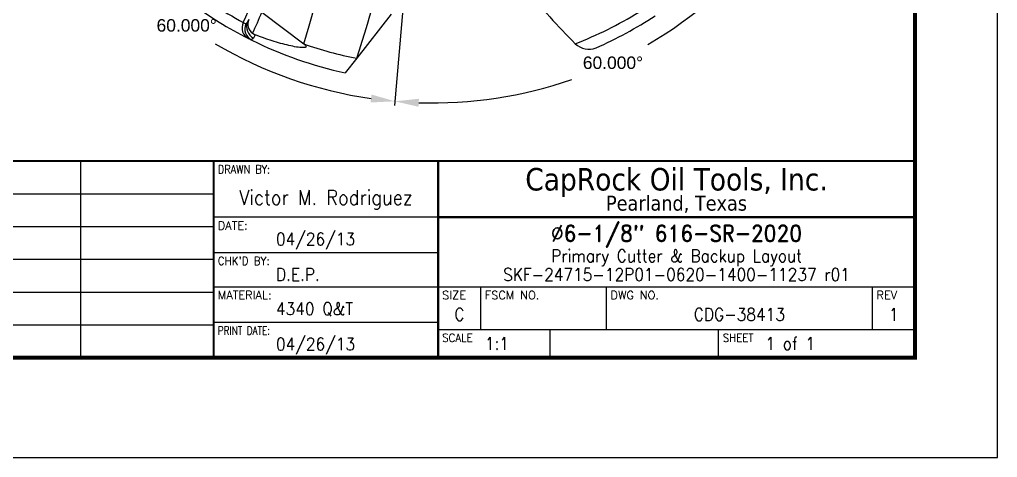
# Model space of a CAD drawing. Header units: inches. Extents: x -19.4 to 2.6, y -13.6 to 3.9.
# Drawn here: x -4.71 to 2.64, y -13.56 to -10.27 of the extents above; entities that cross this region are included whole.
import ezdxf
from ezdxf.enums import TextEntityAlignment as Align

# ---------------------------------------------------------------- set-up
doc = ezdxf.new("R2010")
doc.units = ezdxf.units.IN
doc.header["$MEASUREMENT"] = 0
doc.linetypes.add('CENTER', pattern=[2, 1.25, -0.25, 0.25, -0.25])
doc.layers.get('Defpoints').update_dxf_attribs({"color": 10})
for name, color, linetype in [('Cline', 5, 'CENTER'), ('Default', 7, 'Continuous'), ('Dims', 4, 'Continuous'), ('ODG-42490R1', 7, 'Continuous'), ('Text', 3, 'Continuous'), ('Title Block', 7, 'Continuous')]:
    doc.layers.add(name, color=color, linetype=linetype)
doc.styles.add('Block', font='tahoma.ttf')
doc.styles.add('RomanD', font='romand.shx')
doc.styles.add('RomanS', font='romans')
doc.styles.get("Standard").update_dxf_attribs({"font": 'arial.ttf'})
doc.dimstyles.get("Standard").update_dxf_attribs({"dimtxt": 0.09375, "dimasz": 0.18, "dimexe": 0.18, "dimexo": 0.0625, "dimgap": 0.09, "dimtad": 0, "dimtih": 1, "dimtoh": 1, "dimdec": 4, "dimzin": 0, "dimdsep": 46, "dimtxsty": 'RomanS', "dimcen": 0.09, "dimadec": 3, "dimazin": 0, "dimtfac": 1, "dimtdec": 4, "dimtofl": 0, "dimtmove": 0, "dimatfit": 3, "dimfxl": 1, "dimtolj": 1, "dimtzin": 0, "dimarcsym": 0})

# ---------------------------------------------------------------- blocks, each defined once
blk = doc.blocks.new('COT_Cblock')
at = {"layer": 'Title Block'}
for p, q in [((17.7941, 1.8047), (16.1066, 1.8047)), ((16.1066, 1.5389), (17.7941, 1.5389)), ((16.1066, 1.2816), (21.38, 1.2816)), ((18.1147, 0.9609), (18.1147, 1.2816)), ((19.0597, 0.9609), (19.0597, 1.2816)), ((21.0594, 0.9609), (21.0594, 1.2816)), ((16.1066, 1.0158), (17.7941, 1.0158)), ((17.7941, 0.9609), (21.38, 0.9609)), ((18.6378, 0.75), (18.6378, 0.9609)), ((19.9034, 0.75), (19.9034, 0.9609))]:
    blk.add_line(p, q, dxfattribs=at)
at = {"layer": 'Title Block', "color": 8}
blk.add_lwpolyline([(0, 0), (22, 0), (22, 17), (0, 17)], close=True, dxfattribs=at)
at = {"layer": 'Title Block', "const_width": 0.03}
blk.add_lwpolyline([(21.38, 16.25), (0.62, 16.25), (0.62, 0.75), (21.38, 0.75)], close=True, dxfattribs=at)
at = {"layer": 'Title Block', "const_width": 0.0169}
for points in [[(16.1066, 0.75), (16.1066, 2.2266), (21.38, 2.2266)], [(17.7941, 0.75), (17.7941, 2.2266)], [(17.7941, 1.8047), (21.38, 1.8047)]]:
    blk.add_lwpolyline(points, dxfattribs=at)
at = {"layer": 'Text', "style": 'RomanS', "width": 0.9}
blk.add_text('C', height=0.094, dxfattribs=at).set_placement((17.9544, 1.1213), align=Align.TOP_CENTER)
at = {"layer": 'Text', "width": 0.9, "flags": 8}
for tag, height, style, p in [('DRAWN', 0.11, 'RomanS', (16.9503, 1.9531)), ('TITL1', 0.125, 'RomanD', (19.587, 1.6835)), ('TITL2', 0.094, 'RomanD', (19.587, 1.5143)), ('TITL3', 0.094, 'RomanD', (19.587, 1.3739))]:
    blk.add_attdef(tag, text='', height=height, dxfattribs=dict(at, style=style)).set_placement(p, align=Align.MIDDLE_CENTER)
at = {"layer": 'Text', "style": 'RomanS', "width": 0.9, "flags": 8}
for tag, p in [('DDATE', (16.5753, 1.6405)), ('CHECK', (16.5753, 1.3748)), ('MATRL', (16.5753, 1.1174)), ('PDATE', (16.5753, 0.8516)), ('SCALE', (18.1459, 0.8555)), ('SHEET', (20.2553, 0.8555))]:
    blk.add_attdef(tag, text='', height=0.094, dxfattribs=at).set_placement(p, align=Align.MIDDLE_LEFT)
for tag, p in [('FSCM#', (18.5872, 1.1213)), ('DWG#', (20.0595, 1.1213)), ('REV#', (21.2197, 1.1213))]:
    blk.add_attdef(tag, text='', height=0.094, dxfattribs=at).set_placement(p, align=Align.TOP_CENTER)
at = {"layer": 'Title Block', "style": 'RomanS'}
for s, width, p in [('DRAWN BY:', 0.86, (16.1378, 2.1953)), ("CHK'D BY:", 0.91, (16.1378, 1.5077)), ('PRINT DATE:', 0.78, (16.1378, 0.9845)), ('SCALE', 0.9, (17.8253, 0.9297)), ('SHEET', 0.9, (19.9347, 0.9297))]:
    blk.add_text(s, height=0.0625, dxfattribs=dict(at, width=width)).set_placement(p, align=Align.TOP_LEFT)
at = {"layer": 'Title Block', "style": 'Block'}
for s, height, p in [('CapRock Oil Tools, Inc.', 0.16875, (19.587, 2.0898)), ('Pearland, Texas', 0.1125, (19.587, 1.9102))]:
    blk.add_text(s, height=height, dxfattribs=at).set_placement(p, align=Align.MIDDLE_CENTER)
at = {"layer": 'Title Block', "style": 'RomanS'}
for s, p in [('DATE:', (16.1378, 1.7734)), ('MATERIAL:', (16.1378, 1.2503)), ('SIZE', (17.8253, 1.2503)), ('FSCM NO.', (18.1459, 1.2503)), ('DWG NO.', (19.0909, 1.2503)), ('REV', (21.0906, 1.2503))]:
    blk.add_text(s, height=0.0625, dxfattribs=at).set_placement(p, align=Align.TOP_LEFT)
at = {"layer": 'Title Block', "color": 1, "style": 'RomanS', "flags": 8}
for tag, p in [('FNAME', (0.37, 3.75)), ('REVDATE', (0.37, 2.25)), ('USER', (0.37, 0.75))]:
    blk.add_attdef(tag, text='', height=0.047, rotation=90, dxfattribs=at).set_placement(p, align=Align.BOTTOM_LEFT)
blk = doc.blocks.new('*D22')
at = {"layer": 'Defpoints', "color": 0, "transparency": 16777216}
for p in [(-1.6072, -7.6778), (-1.6072, -7.6778), (-4.6767, -9.1092), (-3.8821, -9.9527), (-1.9024, -11.0518)]:
    blk.add_point(p, dxfattribs=at)
at = {"layer": 'Dims', "color": 0, "lineweight": -2, "transparency": 16777216}
for start, end in [(208.20607, 230.92298), (239.54243, 261.79393)]:
    blk.add_arc((-1.6072, -7.6778), 3.2172, start, end, dxfattribs=at)
at = {"layer": 'Dims', "color": 0, "transparency": 16777216}
for points in [[(-4.4692, -9.2119), (-4.4155, -9.185), (-4.523, -9.0375)], [(-2.0629, -10.8323), (-2.0698, -10.8919), (-1.8876, -10.8828)]]:
    blk.add_solid(points, dxfattribs=at)
at = {"layer": 'Dims', "color": 0, "transparency": 16777216, "insert": (-3.4525, -10.3132), "char_height": 0.09375, "attachment_point": 5}
blk.add_mtext('\\A1;60.000°', dxfattribs=at)
blk = doc.blocks.new('*D23')
at = {"layer": 'Defpoints', "color": 0, "transparency": 16777216}
for p in [(-1.6072, -7.6778), (-1.6072, -7.6778), (1.1672, -9.6205), (-0.7744, -10.7858), (-1.9024, -11.0518)]:
    blk.add_point(p, dxfattribs=at)
at = {"layer": 'Dims', "color": 0, "lineweight": -2, "transparency": 16777216}
for start, end in [(300.29265, 321.79432), (268.20568, 289.04901)]:
    blk.add_arc((-1.6072, -7.6778), 3.2176, start, end, dxfattribs=at)
at = {"layer": 'Dims', "color": 0, "transparency": 16777216}
for points in [[(0.8971, -9.65), (0.9453, -9.6858), (1.0285, -9.5234)], [(-1.7097, -10.9238), (-1.7061, -10.8639), (-1.8876, -10.8832)]]:
    blk.add_solid(points, dxfattribs=at)
at = {"layer": 'Dims', "color": 0, "transparency": 16777216, "insert": (-0.2474, -10.594), "char_height": 0.09375, "attachment_point": 5}
blk.add_mtext('\\A1;60.000°', dxfattribs=at)
blk = doc.blocks.new('SE')
at = {"layer": 'ODG-42490R1', "color": 7, "linetype": 'Continuous'}
for p, q in [((4.1269, 3.6012), (4.135, 3.6198)), ((4.2345, 3.6751), (4.5494, 3.4365)), ((5.2074, 3.6604), (4.9471, 3.3288)), ((4.0943, 3.5978), (4.1138, 3.5873)), ((4.1138, 3.5873), (4.1269, 3.6012)), ((4.1723, 3.4813), (4.1555, 3.4665)), ((4.1555, 3.4665), (4.1582, 3.4651)), ((4.1646, 3.5167), (4.183, 3.5062)), ((4.183, 3.5062), (4.1723, 3.4813)), ((4.9471, 3.3288), (4.861, 3.219))]:
    blk.add_line(p, q, dxfattribs=at)
for centre, radius, start, end in [((-2.1399, 5.5004), 7.0005, 342.8528, 352.18638), ((-3.1015, 6.0123), 8.4842, 341.56114, 348.80951), ((-2.9136, 6.8203), 7.7133, 335.30485, 340.72423), ((5.5141, 6.2109), 2.9739, 231.2145, 241.48222), ((13.1529, 9.871), 9.1894, 220.96934, 224.42674), ((5.5142, 6.211), 3.0625, 233.73193, 243.18349), ((4.2163, 3.5874), 0.0875, 158.24886, 233.81067), ((-1.2358, 5.9961), 5.9423, 335.34005, 337.00898), ((5.5143, 6.2109), 2.9739, 291.2145, 301.48222), ((5.5142, 6.211), 3.0625, 293.73193, 303.18349), ((4.201, 3.5498), 0.0949, 156.70082, 241.3961), ((5.4724, 6.1274), 2.969, 243.17507, 243.72654), ((5.5142, 6.211), 3.0625, 243.71812, 257.68415), ((5.5142, 6.211), 2.9375, 250.8269, 258.86938), ((6.6929, 3.5457), 0.1483, 226.28613, 291.27127)]:
    blk.add_arc(centre, radius, start, end, dxfattribs=at)
for centre, major_axis, ratio, start_param, end_param in [((4.1749, 3.5615), (-0.0423, -0.0837), 0.942858, 4.755139, 6.283185), ((4.2128, 3.5638), (0.086, -0.0374), 0.98054, 3.141593, 4.667154)]:
    blk.add_ellipse(centre, major_axis=major_axis, ratio=ratio, start_param=start_param, end_param=end_param, dxfattribs=at)
blk.add_open_spline([(4.5494, 3.4365), (4.5605, 3.4281), (4.5672, 3.4207), (4.5648, 3.411), (4.5557, 3.4089), (4.5293, 3.4089), (4.5123, 3.4108), (4.4761, 3.4166), (4.4567, 3.4206), (4.3968, 3.4345), (4.3542, 3.4466), (4.2691, 3.4739), (4.2261, 3.4893), (4.183, 3.5062)], degree=3, knots=[0, 0, 0, 0, 0.125, 0.125, 0.25, 0.25, 0.375, 0.375, 0.5, 0.5, 0.75, 0.75, 1, 1, 1, 1], dxfattribs=at)

msp = doc.modelspace()

# ---------------------------------------------------------------- linework, layer by layer
for p, q in [((-4.24992, -11.33179), (-4.24992, -12.80835)), ((-3.24992, -11.33179), (-3.24992, -12.80835))]:
    msp.add_line(p, q)
at = {"layer": 'Cline'}
msp.add_line((-1.60717, -7.67784), (-1.90236, -11.05184), dxfattribs=at)
at = {"layer": 'Title Block'}
for p, q in [((-6.49992, -11.57788), (-3.24992, -11.57788)), ((-6.49992, -11.82398), (-3.24992, -11.82398)), ((-6.49992, -12.07007), (-3.24992, -12.07007)), ((-6.49992, -12.31616), (-3.24992, -12.31616)), ((-6.49992, -12.56226), (-3.24992, -12.56226))]:
    msp.add_line(p, q, dxfattribs=at)
at = {"layer": 'Title Block', "const_width": 0.01688}
msp.add_lwpolyline([(-6.49992, -11.33179), (-3.24992, -11.33179)], dxfattribs=at)

# ---------------------------------------------------------------- block references
at = {"color": 1}
ref = msp.add_blockref('COT_Cblock', (-19.35648, -13.55835), dxfattribs=at)
ref.add_attrib('TITL1', 'Ø6-1/8" 616-SR-2020', dxfattribs={"layer": 'Text', "height": 0.125, "style": 'RomanD', "width": 0.9, "flags": 8}).set_placement((0.23055, -11.87483), align=Align.MIDDLE_CENTER)
ref.add_attrib('TITL2', 'Primary Cutter & Backup Layout', dxfattribs={"layer": 'Text', "height": 0.094, "style": 'RomanD', "width": 0.9, "flags": 8}).set_placement((0.23055, -12.04403), align=Align.MIDDLE_CENTER)
ref.add_attrib('TITL3', 'SKF-24715-12P01-0620-1400-11237 r01', dxfattribs={"layer": 'Text', "height": 0.094, "style": 'RomanD', "width": 0.9, "flags": 8}).set_placement((0.23055, -12.18443), align=Align.MIDDLE_CENTER)
ref.add_attrib('DWG#', 'CDG-38413', dxfattribs={"layer": 'Text', "height": 0.094, "style": 'RomanS', "width": 0.9, "flags": 8}).set_placement((0.70305, -12.4371), align=Align.TOP_CENTER)
ref.add_attrib('REV#', '1', dxfattribs={"layer": 'Text', "height": 0.094, "style": 'RomanS', "width": 0.9, "flags": 8}).set_placement((1.86321, -12.4371), align=Align.TOP_CENTER)
ref.add_attrib('SHEET', '1 of 1', dxfattribs={"layer": 'Text', "height": 0.094, "style": 'RomanS', "width": 0.9, "flags": 8}).set_placement((0.89883, -12.70288), align=Align.MIDDLE_LEFT)
ref.add_attrib('SCALE', '1:1', dxfattribs={"layer": 'Text', "height": 0.094, "style": 'RomanS', "width": 0.9, "flags": 8}).set_placement((-1.21054, -12.70288), align=Align.MIDDLE_LEFT)
ref.add_attrib('DRAWN', 'Victor M. Rodriguez', dxfattribs={"layer": 'Text', "height": 0.11, "style": 'RomanS', "width": 0.9, "flags": 8}).set_placement((-2.40617, -11.60523), align=Align.MIDDLE_CENTER)
ref.add_attrib('DDATE', '04/26/13', dxfattribs={"layer": 'Text', "height": 0.094, "style": 'RomanS', "width": 0.9, "flags": 8}).set_placement((-2.78117, -11.9178), align=Align.MIDDLE_LEFT)
ref.add_attrib('CHECK', 'D.E.P.', dxfattribs={"layer": 'Text', "height": 0.094, "style": 'RomanS', "width": 0.9, "flags": 8}).set_placement((-2.78117, -12.18358), align=Align.MIDDLE_LEFT)
ref.add_attrib('MATRL', '4340 Q&T', dxfattribs={"layer": 'Text', "height": 0.094, "style": 'RomanS', "width": 0.9, "flags": 8}).set_placement((-2.78117, -12.44093), align=Align.MIDDLE_LEFT)
ref.add_attrib('PDATE', '04/26/13', dxfattribs={"layer": 'Text', "height": 0.094, "style": 'RomanS', "width": 0.9, "flags": 8}).set_placement((-2.78117, -12.70671), align=Align.MIDDLE_LEFT)
at = {"layer": 'Default'}
msp.add_blockref('SE', (-7.12136, -13.88886), dxfattribs=at)

# ---------------------------------------------------------------- dimensions: what is measured, and where the dimension line sits
at = {"layer": 'Dims'}
for base, line1, picture, middle in [((-3.88208, -9.95275), ((-1.60717, -7.67784), (-4.67674, -9.1092)), '*D22', (-3.45249, -10.31322)), ((-0.7744, -10.7858), ((-1.60717, -7.67784), (1.16721, -9.62048)), '*D23', (-0.24736, -10.59397))]:
    dim = msp.add_angular_dim_2l(base=base, line1=line1, line2=((-1.60717, -7.67784), (-1.90236, -11.05184)), dimstyle='Standard', override={"dimtxsty": 'Standard'}, dxfattribs=at)
    dim.commit()
    dim.dimension.update_dxf_attribs({"geometry": picture, "text_midpoint": middle})

doc.saveas('drawing.dxf')
